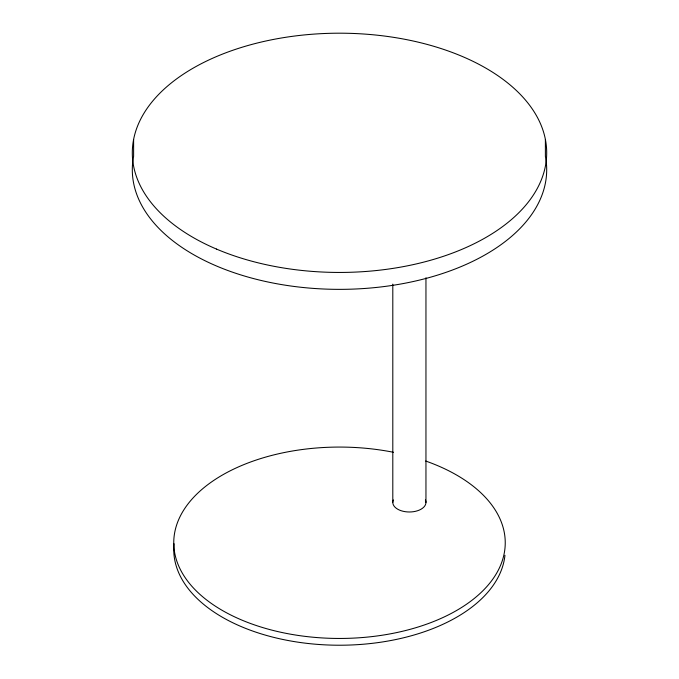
<?xml version="1.0" encoding="UTF-8"?>
<svg xmlns="http://www.w3.org/2000/svg" width="679" height="679" viewBox="0 0 679 679"><rect width="100%" height="100%" fill="white"/><g stroke="black" fill="none" stroke-linecap="round" stroke-linejoin="round"><path stroke-width="1.02" d="M545.39 139.424L545.39 156.34A207.188 119.623 0 0 1 339.5 289.356A207.188 119.623 0 0 1 133.61 156.34L133.61 139.424M425.954 277.753L425.954 502.418M392.802 284.111L392.802 502.418M425.385 499.939A16.576 9.574 0 0 1 409.378 511.991A16.576 9.574 0 0 1 393.37 499.939M425.741 461.041A165.752 95.697 0 0 1 429.204 623.229A165.752 95.697 0 0 1 174.944 554.225A165.752 95.697 0 0 1 393.464 452.282M504.947 555.303A165.752 95.697 0 0 1 329.493 645.05A165.752 95.697 0 0 1 174.053 543.752M216.465 249.066A207.188 119.623 0 0 0 545.39 166.211A207.188 119.623 0 0 0 256.645 43.176A207.188 119.623 0 0 0 216.465 249.066"/></g></svg>
